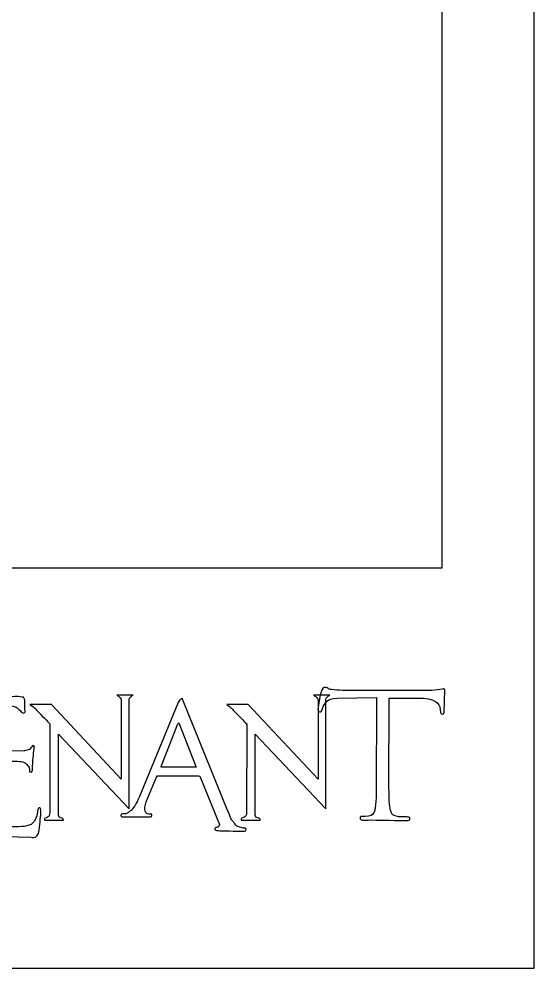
# Model space of a CAD drawing. Header units: centimetres. Extents: x -6.3 to 7.8, y -8 to 9.
# Drawn here: x 3.21 to 7.82, y -8.01 to 0.48 of the extents above; entities that cross this region are included whole.
import ezdxf

# ---------------------------------------------------------------- set-up
doc = ezdxf.new("R2010")
doc.units = ezdxf.units.CM
doc.header["$MEASUREMENT"] = 0
doc.layers.add('Camada 1', color=7, linetype='Continuous')

msp = doc.modelspace()

# ---------------------------------------------------------------- linework, layer by layer
at = {"layer": 'Camada 1'}
for points in [[(7.81831, -8.00632), (7.81831, -8.00632), (-6.34095, -8.00632), (-6.34095, -8.00632), (-6.34095, -8.00632), (-6.34095, -8.00632), (-6.34095, 8.96543), (-6.34095, 8.96543), (-6.34095, 8.96543), (-6.34095, 8.96543), (7.81831, 8.96543), (7.81831, 8.96543), (7.81831, 8.96543), (7.81831, 8.96543), (7.81831, -8.00632), (7.81831, -8.00632)], [(-5.51667, -4.43013), (-5.51667, -4.43013), (6.99392, -4.43013), (6.99392, -4.43013), (6.99392, -4.43013), (6.99392, -4.43013), (6.99392, 8.08043), (6.99392, 8.08043), (6.99392, 8.08043), (6.99392, 8.08043), (-5.51667, 8.08043), (-5.51667, 8.08043), (-5.51667, 8.08043), (-5.51667, 8.08043), (-5.51667, -4.43013), (-5.51667, -4.43013)]]:
    msp.add_open_spline(points, degree=3, knots=[0, 0, 0, 0, 0.2, 0.2, 0.2, 0.2, 0.4, 0.4, 0.4, 0.4, 0.6, 0.6, 0.6, 0.6, 1, 1, 1, 1], dxfattribs=at)
at = {"layer": 'Camada 1', "color": 7}
for points, knots in [([(5.97601, -5.50661), (5.9772, -5.51013), (5.98842, -5.51365), (6.00969, -5.51711), (6.00969, -5.51711), (6.03636, -5.52156), (6.06867, -5.52378), (6.10653, -5.52378), (6.10653, -5.52378), (6.10653, -5.52378), (6.90346, -5.52627), (6.90346, -5.52627), (6.90346, -5.52627), (6.90346, -5.52627), (6.99961, -5.51153), (6.99961, -5.51153), (6.99961, -5.51153), (7.00453, -5.51082), (7.00887, -5.51071), (7.0126, -5.51116), (7.0126, -5.51116), (7.01821, -5.51209), (7.02101, -5.51455), (7.02101, -5.51852), (7.02101, -5.51852), (7.02101, -5.51852), (7.01574, -5.72204), (7.01574, -5.72204), (7.01574, -5.72204), (7.01222, -5.73045), (7.00791, -5.73548), (7.00275, -5.73712), (7.00275, -5.73712), (7.00275, -5.73712), (6.98664, -5.7322), (6.98664, -5.7322), (6.98664, -5.7322), (6.98664, -5.7322), (6.98137, -5.72201), (6.98137, -5.72201), (6.98137, -5.72201), (6.98137, -5.72201), (6.9761, -5.6697), (6.9761, -5.6697), (6.9761, -5.6697), (6.96888, -5.64562), (6.9484, -5.62655), (6.91472, -5.6125), (6.91472, -5.6125), (6.88853, -5.60152), (6.85985, -5.59533), (6.82873, -5.59393), (6.82873, -5.59393), (6.8236, -5.59369), (6.72194, -5.59359), (6.5238, -5.59359), (6.5238, -5.59359), (6.5238, -5.59359), (6.52102, -6.40105), (6.52102, -6.40105), (6.52102, -6.40105), (6.52102, -6.48643), (6.5252, -6.55133), (6.53364, -6.59578), (6.53364, -6.59578), (6.54068, -6.62057), (6.55213, -6.63637), (6.56806, -6.64314), (6.56806, -6.64314), (6.56806, -6.64314), (6.60701, -6.65333), (6.60701, -6.65333), (6.60701, -6.65333), (6.60701, -6.65333), (6.68035, -6.65579), (6.68035, -6.65579), (6.68035, -6.65579), (6.69601, -6.65629), (6.70549, -6.65944), (6.70877, -6.66526), (6.70877, -6.66526), (6.71041, -6.67693), (6.70515, -6.68455), (6.69295, -6.68804), (6.69295, -6.68804), (6.6794, -6.68783), (6.58288, -6.68619), (6.40347, -6.68312), (6.40347, -6.68312), (6.3492, -6.68219), (6.31364, -6.68278), (6.29682, -6.68487), (6.29682, -6.68487), (6.27952, -6.68487), (6.26827, -6.68069), (6.26314, -6.67225), (6.26314, -6.67225), (6.26266, -6.67037), (6.26243, -6.6686), (6.26243, -6.66698), (6.26243, -6.66698), (6.26243, -6.66018), (6.26523, -6.65539), (6.27084, -6.65259), (6.27084, -6.65259), (6.32815, -6.65259), (6.36209, -6.64592), (6.37263, -6.63259), (6.37263, -6.63259), (6.39486, -6.61809), (6.4061, -6.55422), (6.40631, -6.44101), (6.40631, -6.44101), (6.40631, -6.44101), (6.40911, -5.58794), (6.40911, -5.58794), (6.40911, -5.58794), (6.40911, -5.58794), (6.05748, -5.59215), (6.05748, -5.59215), (6.05748, -5.59215), (6.01049, -5.59728), (5.9798, -5.60654), (5.96554, -5.61988), (5.96554, -5.61988), (5.96554, -5.61988), (5.93466, -5.66232), (5.93466, -5.66232), (5.93466, -5.66232), (5.93466, -5.66232), (5.91884, -5.70934), (5.91884, -5.70934), (5.91884, -5.70934), (5.9109, -5.71402), (5.90447, -5.71635), (5.89955, -5.71635), (5.89955, -5.71635), (5.8937, -5.71635), (5.88973, -5.7132), (5.88762, -5.7069), (5.88762, -5.7069), (5.88643, -5.70457), (5.88587, -5.70023), (5.88587, -5.69394), (5.88587, -5.69394), (5.88587, -5.6759), (5.89161, -5.63803), (5.90307, -5.58022), (5.90307, -5.58022), (5.91077, -5.54138), (5.92037, -5.51545), (5.93183, -5.50233), (5.93183, -5.50233), (5.93487, -5.49881), (5.93919, -5.49706), (5.94482, -5.49706), (5.94482, -5.49706), (5.95252, -5.49714), (5.96294, -5.50029), (5.97601, -5.50661)], [0, 0, 0, 0, 0.0243902, 0.0243902, 0.0243902, 0.0243902, 0.0487805, 0.0487805, 0.0487805, 0.0487805, 0.0731707, 0.0731707, 0.0731707, 0.0731707, 0.097561, 0.097561, 0.097561, 0.097561, 0.1219512, 0.1219512, 0.1219512, 0.1219512, 0.1463415, 0.1463415, 0.1463415, 0.1463415, 0.1707317, 0.1707317, 0.1707317, 0.1707317, 0.195122, 0.195122, 0.195122, 0.195122, 0.2195122, 0.2195122, 0.2195122, 0.2195122, 0.2439024, 0.2439024, 0.2439024, 0.2439024, 0.2682927, 0.2682927, 0.2682927, 0.2682927, 0.2926829, 0.2926829, 0.2926829, 0.2926829, 0.3170732, 0.3170732, 0.3170732, 0.3170732, 0.3414634, 0.3414634, 0.3414634, 0.3414634, 0.3658537, 0.3658537, 0.3658537, 0.3658537, 0.3902439, 0.3902439, 0.3902439, 0.3902439, 0.4146341, 0.4146341, 0.4146341, 0.4146341, 0.4390244, 0.4390244, 0.4390244, 0.4390244, 0.4634146, 0.4634146, 0.4634146, 0.4634146, 0.4878049, 0.4878049, 0.4878049, 0.4878049, 0.5121951, 0.5121951, 0.5121951, 0.5121951, 0.5365854, 0.5365854, 0.5365854, 0.5365854, 0.5609756, 0.5609756, 0.5609756, 0.5609756, 0.5853659, 0.5853659, 0.5853659, 0.5853659, 0.6097561, 0.6097561, 0.6097561, 0.6097561, 0.6341463, 0.6341463, 0.6341463, 0.6341463, 0.6585366, 0.6585366, 0.6585366, 0.6585366, 0.6829268, 0.6829268, 0.6829268, 0.6829268, 0.7073171, 0.7073171, 0.7073171, 0.7073171, 0.7317073, 0.7317073, 0.7317073, 0.7317073, 0.7560976, 0.7560976, 0.7560976, 0.7560976, 0.7804878, 0.7804878, 0.7804878, 0.7804878, 0.804878, 0.804878, 0.804878, 0.804878, 0.8292683, 0.8292683, 0.8292683, 0.8292683, 0.8536585, 0.8536585, 0.8536585, 0.8536585, 0.8780488, 0.8780488, 0.8780488, 0.8780488, 0.902439, 0.902439, 0.902439, 0.902439, 0.9268293, 0.9268293, 0.9268293, 0.9268293, 0.9512195, 0.9512195, 0.9512195, 0.9512195, 1, 1, 1, 1]), ([(3.17365, -5.57996), (3.18114, -5.57903), (3.18804, -5.57856), (3.19434, -5.57856), (3.19434, -5.57856), (3.2004, -5.57856), (3.20955, -5.57954), (3.2217, -5.5815), (3.2217, -5.5815), (3.23387, -5.58351), (3.243, -5.58449), (3.24908, -5.58449), (3.24908, -5.58449), (3.25376, -5.58333), (3.25845, -5.59364), (3.2631, -5.61539), (3.2631, -5.61539), (3.2631, -5.61539), (3.26519, -5.69085), (3.26519, -5.69085), (3.26519, -5.69085), (3.26519, -5.69085), (3.26731, -5.70733), (3.26731, -5.70733), (3.26731, -5.70733), (3.26591, -5.71762), (3.26157, -5.7245), (3.25435, -5.72802), (3.25435, -5.72802), (3.25435, -5.72802), (3.23996, -5.72029), (3.23996, -5.72029), (3.23996, -5.72029), (3.23104, -5.7142), (3.21914, -5.70333), (3.20416, -5.68767), (3.20416, -5.68767), (3.19971, -5.68087), (3.19408, -5.67608), (3.18731, -5.67328), (3.18731, -5.67328), (3.18099, -5.67164), (3.17501, -5.66989), (3.1694, -5.66801), (3.1694, -5.66801), (3.13945, -5.65846), (3.10937, -5.65364), (3.0792, -5.65364), (3.0792, -5.65364), (3.0792, -5.65364), (2.96587, -5.65364), (2.96587, -5.65364), (2.96587, -5.65364), (2.96587, -5.65364), (2.96375, -5.65856), (2.96375, -5.65856), (2.96375, -5.65856), (2.96375, -5.65856), (2.96481, -6.06774), (2.96481, -6.06774), (2.96481, -6.06774), (2.96481, -6.06774), (3.26202, -6.06456), (3.26202, -6.06456), (3.26202, -6.06456), (3.26202, -6.06456), (3.30449, -6.05228), (3.30449, -6.05228), (3.30449, -6.05228), (3.30449, -6.05228), (3.33502, -6.01754), (3.33502, -6.01754), (3.33502, -6.01754), (3.3432, -6.01754), (3.34798, -6.02093), (3.34939, -6.02773), (3.34939, -6.02773), (3.34354, -6.07898), (3.34002, -6.11068), (3.33886, -6.12285), (3.33886, -6.12285), (3.33608, -6.15397), (3.33394, -6.19246), (3.33256, -6.23829), (3.33256, -6.23829), (3.32978, -6.25022), (3.32626, -6.25618), (3.32206, -6.25618), (3.32206, -6.25618), (3.32206, -6.25618), (3.30698, -6.25091), (3.30698, -6.25091), (3.30698, -6.25091), (3.30629, -6.23056), (3.30463, -6.2177), (3.30203, -6.21231), (3.30203, -6.21231), (3.29758, -6.20694), (3.29409, -6.20239), (3.29153, -6.19863), (3.29153, -6.19863), (3.27584, -6.17736), (3.2624, -6.1659), (3.25121, -6.16423), (3.25121, -6.16423), (3.22991, -6.15814), (3.17938, -6.1551), (3.0996, -6.1551), (3.0996, -6.1551), (3.061, -6.1551), (3.01538, -6.15579), (2.96276, -6.15719), (2.96276, -6.15719), (2.96276, -6.15719), (2.96485, -6.63585), (2.96485, -6.63585), (2.96485, -6.63585), (2.96485, -6.66043), (2.96535, -6.67747), (2.96628, -6.6871), (2.96628, -6.6871), (2.96837, -6.71284), (2.97289, -6.72787), (2.97977, -6.73219), (2.97977, -6.73219), (2.9867, -6.7365), (2.99961, -6.73915), (3.01856, -6.74007), (3.01856, -6.74007), (3.02954, -6.74033), (3.04581, -6.741), (3.06735, -6.74219), (3.06735, -6.74219), (3.09775, -6.74431), (3.12371, -6.74534), (3.14524, -6.74534), (3.14524, -6.74534), (3.23554, -6.74534), (3.29439, -6.73751), (3.32174, -6.72182), (3.32174, -6.72182), (3.32174, -6.72182), (3.35159, -6.69237), (3.35159, -6.69237), (3.35159, -6.69237), (3.35159, -6.69237), (3.37088, -6.64498), (3.37088, -6.64498), (3.37088, -6.64498), (3.37088, -6.64498), (3.37966, -6.58778), (3.37966, -6.58778), (3.37966, -6.58778), (3.38339, -6.57889), (3.38807, -6.57444), (3.39371, -6.57444), (3.39371, -6.57444), (3.39649, -6.57444), (3.39956, -6.57563), (3.40281, -6.57796), (3.40281, -6.57796), (3.40281, -6.57796), (3.40773, -6.59971), (3.40773, -6.59971), (3.40773, -6.59971), (3.40588, -6.64673), (3.40059, -6.70488), (3.39196, -6.77412), (3.39196, -6.77412), (3.38656, -6.81741), (3.36902, -6.83902), (3.33931, -6.83902), (3.33931, -6.83902), (3.33254, -6.83902), (3.32505, -6.83799), (3.31685, -6.83587), (3.31685, -6.83587), (3.31685, -6.83587), (2.96593, -6.82642), (2.96593, -6.82642), (2.96593, -6.82642), (2.96593, -6.82642), (2.77503, -6.82817), (2.77503, -6.82817), (2.77503, -6.82817), (2.77503, -6.82817), (2.76484, -6.81867), (2.76484, -6.81867), (2.76484, -6.81867), (2.76436, -6.8161), (2.76415, -6.81375), (2.76415, -6.81166), (2.76415, -6.81166), (2.76415, -6.8056), (2.76568, -6.80208), (2.76873, -6.80116), (2.76873, -6.80116), (2.76873, -6.80116), (2.79958, -6.79166), (2.79958, -6.79166), (2.79958, -6.79166), (2.81715, -6.78629), (2.82919, -6.76475), (2.83575, -6.7271), (2.83575, -6.7271), (2.84205, -6.64987), (2.8452, -6.59277), (2.8452, -6.55581), (2.8452, -6.55581), (2.8452, -6.5511), (2.84504, -6.54544), (2.84467, -6.53877), (2.84467, -6.53877), (2.8443, -6.5321), (2.84414, -6.52771), (2.84414, -6.52559), (2.84414, -6.52559), (2.84414, -6.52559), (2.84096, -5.72282), (2.84096, -5.72282), (2.84096, -5.72282), (2.84072, -5.67792), (2.8336, -5.64821), (2.81953, -5.63368), (2.81953, -5.63368), (2.81323, -5.629), (2.80257, -5.61775), (2.78762, -5.6), (2.78762, -5.6), (2.77593, -5.58622), (2.76833, -5.57955), (2.76481, -5.58), (2.76481, -5.58), (2.76481, -5.58), (3.17365, -5.58001), (3.17365, -5.58001), (3.17365, -5.58001), (3.17365, -5.58001), (3.17365, -5.57996), (3.17365, -5.57996)], [0, 0, 0, 0, 0.0163934, 0.0163934, 0.0163934, 0.0163934, 0.0327869, 0.0327869, 0.0327869, 0.0327869, 0.0491803, 0.0491803, 0.0491803, 0.0491803, 0.0655738, 0.0655738, 0.0655738, 0.0655738, 0.0819672, 0.0819672, 0.0819672, 0.0819672, 0.0983607, 0.0983607, 0.0983607, 0.0983607, 0.1147541, 0.1147541, 0.1147541, 0.1147541, 0.1311475, 0.1311475, 0.1311475, 0.1311475, 0.147541, 0.147541, 0.147541, 0.147541, 0.1639344, 0.1639344, 0.1639344, 0.1639344, 0.1803279, 0.1803279, 0.1803279, 0.1803279, 0.1967213, 0.1967213, 0.1967213, 0.1967213, 0.2131148, 0.2131148, 0.2131148, 0.2131148, 0.2295082, 0.2295082, 0.2295082, 0.2295082, 0.2459016, 0.2459016, 0.2459016, 0.2459016, 0.2622951, 0.2622951, 0.2622951, 0.2622951, 0.2786885, 0.2786885, 0.2786885, 0.2786885, 0.295082, 0.295082, 0.295082, 0.295082, 0.3114754, 0.3114754, 0.3114754, 0.3114754, 0.3278689, 0.3278689, 0.3278689, 0.3278689, 0.3442623, 0.3442623, 0.3442623, 0.3442623, 0.3606557, 0.3606557, 0.3606557, 0.3606557, 0.3770492, 0.3770492, 0.3770492, 0.3770492, 0.3934426, 0.3934426, 0.3934426, 0.3934426, 0.4098361, 0.4098361, 0.4098361, 0.4098361, 0.4262295, 0.4262295, 0.4262295, 0.4262295, 0.442623, 0.442623, 0.442623, 0.442623, 0.4590164, 0.4590164, 0.4590164, 0.4590164, 0.4754098, 0.4754098, 0.4754098, 0.4754098, 0.4918033, 0.4918033, 0.4918033, 0.4918033, 0.5081967, 0.5081967, 0.5081967, 0.5081967, 0.5245902, 0.5245902, 0.5245902, 0.5245902, 0.5409836, 0.5409836, 0.5409836, 0.5409836, 0.557377, 0.557377, 0.557377, 0.557377, 0.5737705, 0.5737705, 0.5737705, 0.5737705, 0.5901639, 0.5901639, 0.5901639, 0.5901639, 0.6065574, 0.6065574, 0.6065574, 0.6065574, 0.6229508, 0.6229508, 0.6229508, 0.6229508, 0.6393443, 0.6393443, 0.6393443, 0.6393443, 0.6557377, 0.6557377, 0.6557377, 0.6557377, 0.6721311, 0.6721311, 0.6721311, 0.6721311, 0.6885246, 0.6885246, 0.6885246, 0.6885246, 0.704918, 0.704918, 0.704918, 0.704918, 0.7213115, 0.7213115, 0.7213115, 0.7213115, 0.7377049, 0.7377049, 0.7377049, 0.7377049, 0.7540984, 0.7540984, 0.7540984, 0.7540984, 0.7704918, 0.7704918, 0.7704918, 0.7704918, 0.7868852, 0.7868852, 0.7868852, 0.7868852, 0.8032787, 0.8032787, 0.8032787, 0.8032787, 0.8196721, 0.8196721, 0.8196721, 0.8196721, 0.8360656, 0.8360656, 0.8360656, 0.8360656, 0.852459, 0.852459, 0.852459, 0.852459, 0.8688525, 0.8688525, 0.8688525, 0.8688525, 0.8852459, 0.8852459, 0.8852459, 0.8852459, 0.9016393, 0.9016393, 0.9016393, 0.9016393, 0.9180328, 0.9180328, 0.9180328, 0.9180328, 0.9344262, 0.9344262, 0.9344262, 0.9344262, 0.9508197, 0.9508197, 0.9508197, 0.9508197, 0.9672131, 0.9672131, 0.9672131, 0.9672131, 1, 1, 1, 1]), ([(4.19587, -6.58204), (4.19587, -6.58204), (3.56563, -5.91418), (3.56563, -5.91418), (3.56563, -5.91418), (3.56563, -5.91418), (3.56388, -6.61728), (3.56388, -6.61728), (3.56388, -6.61728), (3.56459, -6.62524), (3.56518, -6.6331), (3.56563, -6.6408), (3.56563, -6.6408), (3.56656, -6.64757), (3.56854, -6.65284), (3.57161, -6.6566), (3.57161, -6.6566), (3.57767, -6.65869), (3.58378, -6.66091), (3.58984, -6.66324), (3.58984, -6.66324), (3.60177, -6.66795), (3.60786, -6.67202), (3.6081, -6.67554), (3.6081, -6.67554), (3.6081, -6.67554), (3.60876, -6.68395), (3.60876, -6.68395), (3.60876, -6.68395), (3.60876, -6.68395), (3.43858, -6.68324), (3.43858, -6.68324), (3.43858, -6.68324), (3.44022, -6.68022), (3.44043, -6.67705), (3.43927, -6.67379), (3.43927, -6.67379), (3.43858, -6.67146), (3.4389, -6.67003), (3.44033, -6.66958), (3.44033, -6.66958), (3.46184, -6.66304), (3.47578, -6.65463), (3.48208, -6.64434), (3.48208, -6.64434), (3.48533, -6.63897), (3.487, -6.62971), (3.487, -6.61661), (3.487, -6.61661), (3.487, -6.61661), (3.48875, -5.82347), (3.48875, -5.82347), (3.48875, -5.82347), (3.46256, -5.7972), (3.42255, -5.75616), (3.36873, -5.70036), (3.36873, -5.70036), (3.36476, -5.69591), (3.35947, -5.69017), (3.35293, -5.68316), (3.35293, -5.68316), (3.34356, -5.67427), (3.3292, -5.66353), (3.30978, -5.65088), (3.30978, -5.65088), (3.30978, -5.65088), (3.50277, -5.64913), (3.50277, -5.64913), (3.50277, -5.64913), (3.50277, -5.64913), (4.12668, -6.31863), (4.12668, -6.31863), (4.12668, -6.31863), (4.12668, -6.31863), (4.12668, -5.63405), (4.12668, -5.63405), (4.12668, -5.63405), (4.12668, -5.62236), (4.12657, -5.6137), (4.12631, -5.60809), (4.12631, -5.60809), (4.12538, -5.60179), (4.12269, -5.59534), (4.11824, -5.5888), (4.11824, -5.5888), (4.11287, -5.58552), (4.1061, -5.5807), (4.09787, -5.57441), (4.09787, -5.57441), (4.09528, -5.57277), (4.09133, -5.56975), (4.08594, -5.56528), (4.08594, -5.56528), (4.08594, -5.56528), (4.23193, -5.5653), (4.23193, -5.5653), (4.23193, -5.5653), (4.23193, -5.5653), (4.22666, -5.56951), (4.22666, -5.56951), (4.22666, -5.56951), (4.22081, -5.5721), (4.21332, -5.57792), (4.20422, -5.58708), (4.20422, -5.58708), (4.20187, -5.59057), (4.19917, -5.59711), (4.19612, -5.60671), (4.19612, -5.60671), (4.19612, -5.61348), (4.19612, -5.62237), (4.19612, -5.63338), (4.19612, -5.63338), (4.19612, -5.63338), (4.19587, -6.58204), (4.19587, -6.58204)], [0, 0, 0, 0, 0.0333333, 0.0333333, 0.0333333, 0.0333333, 0.0666667, 0.0666667, 0.0666667, 0.0666667, 0.1, 0.1, 0.1, 0.1, 0.1333333, 0.1333333, 0.1333333, 0.1333333, 0.1666667, 0.1666667, 0.1666667, 0.1666667, 0.2, 0.2, 0.2, 0.2, 0.2333333, 0.2333333, 0.2333333, 0.2333333, 0.2666667, 0.2666667, 0.2666667, 0.2666667, 0.3, 0.3, 0.3, 0.3, 0.3333333, 0.3333333, 0.3333333, 0.3333333, 0.3666667, 0.3666667, 0.3666667, 0.3666667, 0.4, 0.4, 0.4, 0.4, 0.4333333, 0.4333333, 0.4333333, 0.4333333, 0.4666667, 0.4666667, 0.4666667, 0.4666667, 0.5, 0.5, 0.5, 0.5, 0.5333333, 0.5333333, 0.5333333, 0.5333333, 0.5666667, 0.5666667, 0.5666667, 0.5666667, 0.6, 0.6, 0.6, 0.6, 0.6333333, 0.6333333, 0.6333333, 0.6333333, 0.6666667, 0.6666667, 0.6666667, 0.6666667, 0.7, 0.7, 0.7, 0.7, 0.7333333, 0.7333333, 0.7333333, 0.7333333, 0.7666667, 0.7666667, 0.7666667, 0.7666667, 0.8, 0.8, 0.8, 0.8, 0.8333333, 0.8333333, 0.8333333, 0.8333333, 0.8666667, 0.8666667, 0.8666667, 0.8666667, 0.9, 0.9, 0.9, 0.9, 0.9333333, 0.9333333, 0.9333333, 0.9333333, 1, 1, 1, 1]), ([(4.66185, -5.60242), (4.66349, -5.60173), (4.66722, -5.59996), (4.67309, -5.59715), (4.67309, -5.59715), (4.67285, -5.59903), (4.67505, -5.60556), (4.67976, -5.61681), (4.67976, -5.61681), (4.67976, -5.61681), (5.08119, -6.6032), (5.08119, -6.6032), (5.08119, -6.6032), (5.08611, -6.61585), (5.0936, -6.6349), (5.10368, -6.6604), (5.10368, -6.6604), (5.1086, -6.67281), (5.11455, -6.68263), (5.12157, -6.68985), (5.12157, -6.68985), (5.12744, -6.69617), (5.13517, -6.7067), (5.14475, -6.72144), (5.14475, -6.72144), (5.15081, -6.73081), (5.1574, -6.73665), (5.16441, -6.73898), (5.16441, -6.73898), (5.16933, -6.73991), (5.18089, -6.74366), (5.19915, -6.7502), (5.19915, -6.7502), (5.21082, -6.75443), (5.22302, -6.75652), (5.23564, -6.75652), (5.23564, -6.75652), (5.23564, -6.75652), (5.24337, -6.76319), (5.24337, -6.76319), (5.24337, -6.76319), (5.24337, -6.77697), (5.23657, -6.78377), (5.22302, -6.78354), (5.22302, -6.78354), (5.22302, -6.78354), (5.20405, -6.7832), (5.20405, -6.7832), (5.20405, -6.7832), (5.09057, -6.78111), (5.02136, -6.77923), (4.9963, -6.77759), (4.9963, -6.77759), (4.97548, -6.77619), (4.96484, -6.77338), (4.96436, -6.76918), (4.96436, -6.76918), (4.96436, -6.76918), (4.96436, -6.75553), (4.96436, -6.75553), (4.96436, -6.75553), (4.97248, -6.74968), (4.98148, -6.7468), (4.99143, -6.7468), (4.99143, -6.7468), (4.99791, -6.74214), (5.00207, -6.73468), (5.00394, -6.72442), (5.00394, -6.72442), (5.00394, -6.72442), (4.82855, -6.29172), (4.82855, -6.29172), (4.82855, -6.29172), (4.82855, -6.29172), (4.81839, -6.28735), (4.81839, -6.28735), (4.81839, -6.28735), (4.81839, -6.28735), (4.45206, -6.28735), (4.45206, -6.28735), (4.45206, -6.28735), (4.45206, -6.28735), (4.43978, -6.30529), (4.43978, -6.30529), (4.43978, -6.30529), (4.43978, -6.30529), (4.34985, -6.51894), (4.34985, -6.51894), (4.34985, -6.51894), (4.34985, -6.51894), (4.33723, -6.56876), (4.33723, -6.56876), (4.33723, -6.56876), (4.33556, -6.59919), (4.3413, -6.61744), (4.35443, -6.62353), (4.35443, -6.62353), (4.35443, -6.62353), (4.3748, -6.63057), (4.3748, -6.63057), (4.3748, -6.63057), (4.39025, -6.63057), (4.39877, -6.63057), (4.40044, -6.63057), (4.40044, -6.63057), (4.39856, -6.63031), (4.39761, -6.63078), (4.39761, -6.63192), (4.39761, -6.63192), (4.39928, -6.63557), (4.4001, -6.63885), (4.4001, -6.64184), (4.4001, -6.64184), (4.4001, -6.64819), (4.39648, -6.65274), (4.38923, -6.65549), (4.38923, -6.65549), (4.35412, -6.65478), (4.31517, -6.65443), (4.27236, -6.65443), (4.27236, -6.65443), (4.22979, -6.65443), (4.18338, -6.65477), (4.13303, -6.65549), (4.13303, -6.65549), (4.13303, -6.65549), (4.12321, -6.64671), (4.12321, -6.64671), (4.12321, -6.64671), (4.12321, -6.64671), (4.1257, -6.63126), (4.1257, -6.63126), (4.1257, -6.63126), (4.1257, -6.63126), (4.14287, -6.62634), (4.14287, -6.62634), (4.14287, -6.62634), (4.1506, -6.62727), (4.15655, -6.62774), (4.16078, -6.62774), (4.16078, -6.62774), (4.16848, -6.62774), (4.17671, -6.62472), (4.18533, -6.61864), (4.18533, -6.61864), (4.19258, -6.613), (4.19986, -6.60753), (4.20708, -6.60216), (4.20708, -6.60216), (4.23304, -6.58486), (4.26042, -6.54144), (4.28921, -6.47193), (4.28921, -6.47193), (4.28921, -6.47193), (4.63695, -5.63151), (4.63695, -5.63151), (4.63695, -5.63151), (4.64209, -5.6189), (4.6504, -5.60922), (4.66185, -5.60242)], [0, 0, 0, 0, 0.0243902, 0.0243902, 0.0243902, 0.0243902, 0.0487805, 0.0487805, 0.0487805, 0.0487805, 0.0731707, 0.0731707, 0.0731707, 0.0731707, 0.097561, 0.097561, 0.097561, 0.097561, 0.1219512, 0.1219512, 0.1219512, 0.1219512, 0.1463415, 0.1463415, 0.1463415, 0.1463415, 0.1707317, 0.1707317, 0.1707317, 0.1707317, 0.195122, 0.195122, 0.195122, 0.195122, 0.2195122, 0.2195122, 0.2195122, 0.2195122, 0.2439024, 0.2439024, 0.2439024, 0.2439024, 0.2682927, 0.2682927, 0.2682927, 0.2682927, 0.2926829, 0.2926829, 0.2926829, 0.2926829, 0.3170732, 0.3170732, 0.3170732, 0.3170732, 0.3414634, 0.3414634, 0.3414634, 0.3414634, 0.3658537, 0.3658537, 0.3658537, 0.3658537, 0.3902439, 0.3902439, 0.3902439, 0.3902439, 0.4146341, 0.4146341, 0.4146341, 0.4146341, 0.4390244, 0.4390244, 0.4390244, 0.4390244, 0.4634146, 0.4634146, 0.4634146, 0.4634146, 0.4878049, 0.4878049, 0.4878049, 0.4878049, 0.5121951, 0.5121951, 0.5121951, 0.5121951, 0.5365854, 0.5365854, 0.5365854, 0.5365854, 0.5609756, 0.5609756, 0.5609756, 0.5609756, 0.5853659, 0.5853659, 0.5853659, 0.5853659, 0.6097561, 0.6097561, 0.6097561, 0.6097561, 0.6341463, 0.6341463, 0.6341463, 0.6341463, 0.6585366, 0.6585366, 0.6585366, 0.6585366, 0.6829268, 0.6829268, 0.6829268, 0.6829268, 0.7073171, 0.7073171, 0.7073171, 0.7073171, 0.7317073, 0.7317073, 0.7317073, 0.7317073, 0.7560976, 0.7560976, 0.7560976, 0.7560976, 0.7804878, 0.7804878, 0.7804878, 0.7804878, 0.804878, 0.804878, 0.804878, 0.804878, 0.8292683, 0.8292683, 0.8292683, 0.8292683, 0.8536585, 0.8536585, 0.8536585, 0.8536585, 0.8780488, 0.8780488, 0.8780488, 0.8780488, 0.902439, 0.902439, 0.902439, 0.902439, 0.9268293, 0.9268293, 0.9268293, 0.9268293, 0.9512195, 0.9512195, 0.9512195, 0.9512195, 1, 1, 1, 1]), ([(5.95567, -6.58204), (5.95567, -6.58204), (5.32546, -5.91418), (5.32546, -5.91418), (5.32546, -5.91418), (5.32546, -5.91418), (5.32371, -6.61728), (5.32371, -6.61728), (5.32371, -6.61728), (5.3244, -6.62524), (5.32501, -6.6331), (5.32546, -6.6408), (5.32546, -6.6408), (5.32639, -6.64757), (5.32837, -6.65284), (5.33144, -6.6566), (5.33144, -6.6566), (5.33753, -6.65869), (5.34361, -6.66091), (5.34967, -6.66324), (5.34967, -6.66324), (5.3616, -6.66795), (5.36771, -6.67202), (5.3679, -6.67554), (5.3679, -6.67554), (5.3679, -6.67554), (5.36861, -6.68395), (5.36861, -6.68395), (5.36861, -6.68395), (5.36861, -6.68395), (5.19838, -6.68324), (5.19838, -6.68324), (5.19838, -6.68324), (5.20005, -6.68022), (5.20026, -6.67705), (5.19909, -6.67379), (5.19909, -6.67379), (5.19838, -6.67146), (5.19872, -6.67003), (5.20012, -6.66958), (5.20012, -6.66958), (5.22166, -6.66304), (5.23557, -6.65463), (5.2419, -6.64434), (5.2419, -6.64434), (5.24518, -6.63897), (5.24682, -6.62971), (5.24682, -6.61661), (5.24682, -6.61661), (5.24682, -6.61661), (5.24857, -5.82347), (5.24857, -5.82347), (5.24857, -5.82347), (5.22238, -5.7972), (5.18234, -5.75616), (5.12855, -5.70036), (5.12855, -5.70036), (5.12458, -5.69591), (5.11929, -5.69017), (5.11275, -5.68316), (5.11275, -5.68316), (5.10338, -5.67427), (5.08902, -5.66353), (5.06957, -5.65088), (5.06957, -5.65088), (5.06957, -5.65088), (5.26258, -5.64913), (5.26258, -5.64913), (5.26258, -5.64913), (5.26258, -5.64913), (5.88649, -6.31863), (5.88649, -6.31863), (5.88649, -6.31863), (5.88649, -6.31863), (5.88649, -5.63405), (5.88649, -5.63405), (5.88649, -5.63405), (5.88649, -5.62236), (5.88636, -5.6137), (5.88615, -5.60809), (5.88615, -5.60809), (5.88522, -5.60179), (5.88253, -5.59534), (5.87805, -5.5888), (5.87805, -5.5888), (5.87268, -5.58552), (5.86588, -5.5807), (5.8577, -5.57441), (5.8577, -5.57441), (5.85511, -5.57277), (5.85114, -5.56975), (5.84577, -5.56528), (5.84577, -5.56528), (5.84577, -5.56528), (5.99178, -5.5653), (5.99178, -5.5653), (5.99178, -5.5653), (5.99178, -5.5653), (5.98651, -5.56951), (5.98651, -5.56951), (5.98651, -5.56951), (5.98066, -5.5721), (5.97317, -5.57792), (5.96402, -5.58708), (5.96402, -5.58708), (5.96169, -5.59057), (5.95902, -5.59711), (5.95595, -5.60671), (5.95595, -5.60671), (5.95595, -5.61348), (5.95595, -5.62237), (5.95595, -5.63338), (5.95595, -5.63338), (5.95595, -5.63338), (5.95567, -6.58204), (5.95567, -6.58204)], [0, 0, 0, 0, 0.0333333, 0.0333333, 0.0333333, 0.0333333, 0.0666667, 0.0666667, 0.0666667, 0.0666667, 0.1, 0.1, 0.1, 0.1, 0.1333333, 0.1333333, 0.1333333, 0.1333333, 0.1666667, 0.1666667, 0.1666667, 0.1666667, 0.2, 0.2, 0.2, 0.2, 0.2333333, 0.2333333, 0.2333333, 0.2333333, 0.2666667, 0.2666667, 0.2666667, 0.2666667, 0.3, 0.3, 0.3, 0.3, 0.3333333, 0.3333333, 0.3333333, 0.3333333, 0.3666667, 0.3666667, 0.3666667, 0.3666667, 0.4, 0.4, 0.4, 0.4, 0.4333333, 0.4333333, 0.4333333, 0.4333333, 0.4666667, 0.4666667, 0.4666667, 0.4666667, 0.5, 0.5, 0.5, 0.5, 0.5333333, 0.5333333, 0.5333333, 0.5333333, 0.5666667, 0.5666667, 0.5666667, 0.5666667, 0.6, 0.6, 0.6, 0.6, 0.6333333, 0.6333333, 0.6333333, 0.6333333, 0.6666667, 0.6666667, 0.6666667, 0.6666667, 0.7, 0.7, 0.7, 0.7, 0.7333333, 0.7333333, 0.7333333, 0.7333333, 0.7666667, 0.7666667, 0.7666667, 0.7666667, 0.8, 0.8, 0.8, 0.8, 0.8333333, 0.8333333, 0.8333333, 0.8333333, 0.8666667, 0.8666667, 0.8666667, 0.8666667, 0.9, 0.9, 0.9, 0.9, 0.9333333, 0.9333333, 0.9333333, 0.9333333, 1, 1, 1, 1]), ([(4.48204, -6.20324), (4.48204, -6.20324), (4.48447, -6.2102), (4.48447, -6.2102), (4.48447, -6.2102), (4.48447, -6.2102), (4.79541, -6.21019), (4.79541, -6.21019), (4.79541, -6.21019), (4.79541, -6.21019), (4.64161, -5.81292), (4.64161, -5.81292), (4.64161, -5.81292), (4.64161, -5.81292), (4.63142, -5.82197), (4.63142, -5.82197), (4.63142, -5.82197), (4.63142, -5.82197), (4.48204, -6.20324), (4.48204, -6.20324)], [0, 0, 0, 0, 0.1666667, 0.1666667, 0.1666667, 0.1666667, 0.3333333, 0.3333333, 0.3333333, 0.3333333, 0.5, 0.5, 0.5, 0.5, 0.6666667, 0.6666667, 0.6666667, 0.6666667, 1, 1, 1, 1])]:
    msp.add_open_spline(points, degree=3, knots=knots, dxfattribs=at)

doc.saveas('drawing.dxf')
